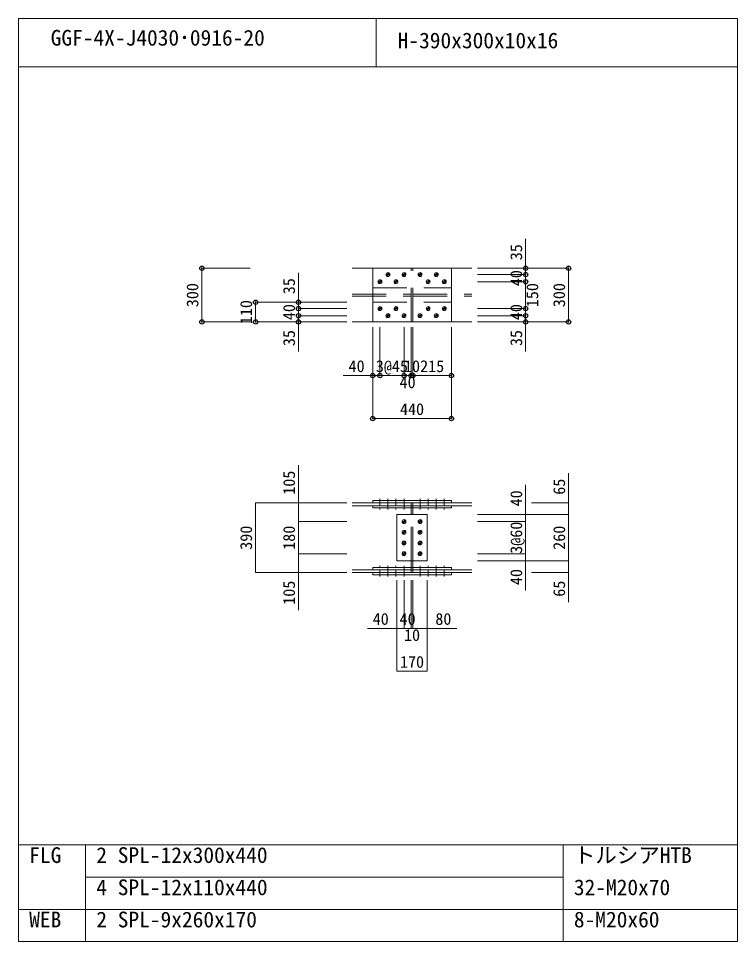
# Model space of a CAD drawing. Units: millimetres, scale not verified. Extents: x -8310 to 8310, y -4800 to 5700.
# Drawn here: x 90 to 4110, y 540 to 5700 of the extents above; entities that cross this region are included whole.
import ezdxf
from ezdxf.enums import TextEntityAlignment as Align

# ---------------------------------------------------------------- set-up
doc = ezdxf.new("R2010")
doc.units = ezdxf.units.MM
doc.header["$LTSCALE"] = 30
doc.header["$PDMODE"] = 32
doc.header["$PDSIZE"] = 24
doc.linetypes.add('DASHED1', pattern=[1.8, 1.2, -0.6])
doc.linetypes.add('USER2', pattern=[9.525, 6.35, -3.175])
doc.layers.add('0-0', color=7, linetype='Continuous')
doc.layers.add('0-2', color=7, linetype='Continuous')
for name, color, linetype, lineweight in [('0-1', 7, 'Continuous', 18), ('0-5', 7, 'Continuous', 18), ('0-6', 7, 'USER2', 18), ('0-8', 7, 'Continuous', 18), ('0-9', 7, 'Continuous', 18), ('0-A', 7, 'Continuous', 18), ('0-B', 7, 'Continuous', 18)]:
    doc.layers.add(name, color=color, linetype=linetype, lineweight=lineweight)
doc.styles.add('ＭＳ ゴシック', font='')
doc.styles.get('ＭＳ ゴシック').set_extended_font_data('MS Gothic')

msp = doc.modelspace()

# ---------------------------------------------------------------- linework, layer by layer
at = {"layer": '0-0'}
for p in [(1115.5, 4303.5), (2925.5, 4303.5), (3165.5, 4303.5), (2925.5, 4268.5), (2925.5, 4228.5), (1415.5, 4113.5), (1655.5, 4113.5), (1655.5, 4078.5), (2925.5, 4078.5), (1655.5, 4038.5), (2925.5, 4038.5), (1115.5, 4003.5), (1415.5, 4003.5), (1655.5, 4003.5), (2925.5, 4003.5), (3165.5, 4003.5), (2070.5, 3703.5), (2110.5, 3703.5), (2245.5, 3703.5), (2285.5, 3703.5), (2295.5, 3703.5), (2510.5, 3703.5), (2070.5, 3463.5), (2510.5, 3463.5)]:
    msp.add_point(p, dxfattribs=at)
at = {"layer": '0-1'}
for p, q in [((90, 540), (90, 5700)), ((90, 5700), (4110, 5700)), ((2090, 5430), (2090, 5700)), ((4110, 540), (4110, 5700)), ((90, 5430), (4110, 5430)), ((90, 1080), (4110, 1080)), ((465, 540), (465, 1080)), ((3135, 540), (3135, 1080)), ((465, 900), (3135, 900)), ((90, 720), (4110, 720)), ((90, 540), (4110, 540))]:
    msp.add_line(p, q, dxfattribs=at)
at = {"layer": '0-5'}
for p, q in [((1955.5, 4303.5), (2285.5, 4303.5)), ((2070.5, 4303.5), (2510.5, 4303.5)), ((2070.5, 4003.5), (2070.5, 4303.5)), ((2295.5, 4303.5), (2625.5, 4303.5)), ((1955.5, 4003.5), (2285.5, 4003.5)), ((2295.5, 4003.5), (2625.5, 4003.5)), ((2070.5, 3004.5), (2510.5, 3004.5)), ((2070.5, 2992.5), (2070.5, 3004.5)), ((1955.5, 2992.5), (2285.5, 2992.5)), ((2070.5, 2976.5), (2510.5, 2976.5)), ((2070.5, 2964.5), (2070.5, 2976.5)), ((2285.5, 2927.5), (2285.5, 2964.5)), ((2295.5, 2992.5), (2625.5, 2992.5)), ((2295.5, 2976.5), (2295.5, 2992.5)), ((2295.5, 2976.5), (2625.5, 2976.5)), ((2295.5, 2927.5), (2295.5, 2964.5)), ((2205.5, 2927.5), (2375.5, 2927.5)), ((2205.5, 2667.5), (2205.5, 2927.5)), ((2285.5, 2630.5), (2285.5, 2667.5)), ((2295.5, 2630.5), (2295.5, 2667.5)), ((1955.5, 2618.5), (2285.5, 2618.5)), ((2070.5, 2630.5), (2285.5, 2630.5)), ((2070.5, 2618.5), (2070.5, 2630.5)), ((2070.5, 2618.5), (2285.5, 2618.5)), ((2070.5, 2602.5), (2285.5, 2602.5)), ((2070.5, 2590.5), (2070.5, 2602.5)), ((2070.5, 2590.5), (2285.5, 2590.5)), ((2285.5, 2630.5), (2510.5, 2630.5)), ((2285.5, 2618.5), (2510.5, 2618.5)), ((2285.5, 2602.5), (2510.5, 2602.5)), ((2285.5, 2590.5), (2510.5, 2590.5)), ((2295.5, 2602.5), (2625.5, 2602.5)), ((2510.5, 2618.5), (2510.5, 2630.5)), ((2510.5, 2590.5), (2510.5, 2602.5))]:
    msp.add_line(p, q, dxfattribs=at)
for points in [[(2070.5, 4003.5), (2510.5, 4003.5), (2510.5, 4303.5)], [(2070.5, 2992.5), (2510.5, 2992.5), (2510.5, 3004.5)], [(1955.5, 2976.5), (2285.5, 2976.5), (2285.5, 2992.5)], [(2070.5, 2964.5), (2510.5, 2964.5), (2510.5, 2976.5)], [(2205.5, 2667.5), (2375.5, 2667.5), (2375.5, 2927.5)], [(1955.5, 2602.5), (2285.5, 2602.5), (2285.5, 2618.5)], [(2295.5, 2602.5), (2295.5, 2618.5), (2625.5, 2618.5)]]:
    msp.add_lwpolyline(points, dxfattribs=at)
at = {"layer": '0-6'}
for p, q in [((2070.5, 4303.5), (2510.5, 4303.5)), ((2285.5, 4003.5), (2285.5, 4303.5)), ((2295.5, 4003.5), (2295.5, 4303.5)), ((2070.5, 4193.5), (2510.5, 4193.5)), ((1955.5, 4158.5), (2285.5, 4158.5)), ((1955.5, 4148.5), (2285.5, 4148.5)), ((2295.5, 4158.5), (2625.5, 4158.5)), ((2295.5, 4148.5), (2625.5, 4148.5)), ((2070.5, 4113.5), (2510.5, 4113.5)), ((2070.5, 4003.5), (2510.5, 4003.5)), ((2285.5, 2964.5), (2285.5, 2976.5)), ((2295.5, 2964.5), (2295.5, 2976.5)), ((2285.5, 2667.5), (2285.5, 2927.5)), ((2295.5, 2667.5), (2295.5, 2927.5)), ((2285.5, 2618.5), (2285.5, 2630.5)), ((2295.5, 2618.5), (2295.5, 2630.5))]:
    msp.add_line(p, q, dxfattribs=at)
at = {"layer": '0-8'}
for p, q in [((2101.17, 4219.17), (2119.83, 4237.83)), ((2110.5, 4217.5), (2110.5, 4239.5)), ((2144.5, 4268.5), (2166.5, 4268.5)), ((2146.17, 4259.17), (2164.83, 4277.83)), ((2155.5, 4257.5), (2155.5, 4279.5)), ((2191.17, 4219.17), (2209.83, 4237.83)), ((2200.5, 4217.5), (2200.5, 4239.5)), ((2234.5, 4268.5), (2256.5, 4268.5)), ((2236.17, 4259.17), (2254.83, 4277.83)), ((2245.5, 4257.5), (2245.5, 4279.5)), ((2324.5, 4268.5), (2346.5, 4268.5)), ((2326.17, 4259.17), (2344.83, 4277.83)), ((2335.5, 4257.5), (2335.5, 4279.5)), ((2371.17, 4219.17), (2389.83, 4237.83)), ((2380.5, 4217.5), (2380.5, 4239.5)), ((2414.5, 4268.5), (2436.5, 4268.5)), ((2416.17, 4259.17), (2434.83, 4277.83)), ((2425.5, 4257.5), (2425.5, 4279.5)), ((2461.17, 4219.17), (2479.83, 4237.83)), ((2470.5, 4217.5), (2470.5, 4239.5)), ((2099.5, 4228.5), (2121.5, 4228.5)), ((2189.5, 4228.5), (2211.5, 4228.5)), ((2369.5, 4228.5), (2391.5, 4228.5)), ((2459.5, 4228.5), (2481.5, 4228.5)), ((2099.5, 4078.5), (2121.5, 4078.5)), ((2101.17, 4069.17), (2119.83, 4087.83)), ((2110.5, 4067.5), (2110.5, 4089.5)), ((2189.5, 4078.5), (2211.5, 4078.5)), ((2191.17, 4069.17), (2209.83, 4087.83)), ((2200.5, 4067.5), (2200.5, 4089.5)), ((2369.5, 4078.5), (2391.5, 4078.5)), ((2371.17, 4069.17), (2389.83, 4087.83)), ((2380.5, 4067.5), (2380.5, 4089.5)), ((2459.5, 4078.5), (2481.5, 4078.5)), ((2461.17, 4069.17), (2479.83, 4087.83)), ((2470.5, 4067.5), (2470.5, 4089.5)), ((2144.5, 4038.5), (2166.5, 4038.5)), ((2146.17, 4029.17), (2164.83, 4047.83)), ((2155.5, 4027.5), (2155.5, 4049.5)), ((2234.5, 4038.5), (2256.5, 4038.5)), ((2236.17, 4029.17), (2254.83, 4047.83)), ((2245.5, 4027.5), (2245.5, 4049.5)), ((2324.5, 4038.5), (2346.5, 4038.5)), ((2326.17, 4029.17), (2344.83, 4047.83)), ((2335.5, 4027.5), (2335.5, 4049.5)), ((2414.5, 4038.5), (2436.5, 4038.5)), ((2416.17, 4029.17), (2434.83, 4047.83)), ((2425.5, 4027.5), (2425.5, 4049.5)), ((2236.17, 2878.17), (2254.83, 2896.83)), ((2245.5, 2876.5), (2245.5, 2898.5)), ((2326.17, 2878.17), (2344.83, 2896.83)), ((2335.5, 2876.5), (2335.5, 2898.5)), ((2234.5, 2887.5), (2256.5, 2887.5)), ((2245.5, 2816.5), (2245.5, 2838.5)), ((2324.5, 2887.5), (2346.5, 2887.5)), ((2335.5, 2816.5), (2335.5, 2838.5)), ((2234.5, 2827.5), (2256.5, 2827.5)), ((2236.17, 2818.17), (2254.83, 2836.83)), ((2324.5, 2827.5), (2346.5, 2827.5)), ((2326.17, 2818.17), (2344.83, 2836.83)), ((2234.5, 2767.5), (2256.5, 2767.5)), ((2236.17, 2758.17), (2254.83, 2776.83)), ((2245.5, 2756.5), (2245.5, 2778.5)), ((2324.5, 2767.5), (2346.5, 2767.5)), ((2326.17, 2758.17), (2344.83, 2776.83)), ((2335.5, 2756.5), (2335.5, 2778.5)), ((2234.5, 2707.5), (2256.5, 2707.5)), ((2236.17, 2698.17), (2254.83, 2716.83)), ((2245.5, 2696.5), (2245.5, 2718.5)), ((2324.5, 2707.5), (2346.5, 2707.5)), ((2326.17, 2698.17), (2344.83, 2716.83)), ((2335.5, 2696.5), (2335.5, 2718.5))]:
    msp.add_line(p, q, dxfattribs=at)
at = {"layer": '0-9', "linetype": 'DASHED1'}
for p, q in [((2110.5, 3014.5), (2110.5, 2954.5)), ((2200.5, 3014.5), (2200.5, 2954.5)), ((2380.5, 3014.5), (2380.5, 2954.5)), ((2470.5, 3014.5), (2470.5, 2954.5)), ((2110.5, 2580.5), (2110.5, 2640.5)), ((2200.5, 2580.5), (2200.5, 2640.5)), ((2380.5, 2580.5), (2380.5, 2640.5)), ((2470.5, 2580.5), (2470.5, 2640.5))]:
    msp.add_line(p, q, dxfattribs=at)
at = {"layer": '0-9'}
for p, q in [((2155.5, 3014.5), (2155.5, 2954.5)), ((2245.5, 3014.5), (2245.5, 2954.5)), ((2335.5, 3014.5), (2335.5, 2954.5)), ((2425.5, 3014.5), (2425.5, 2954.5)), ((2155.5, 2580.5), (2155.5, 2640.5)), ((2245.5, 2580.5), (2245.5, 2640.5)), ((2335.5, 2580.5), (2335.5, 2640.5)), ((2425.5, 2580.5), (2425.5, 2640.5))]:
    msp.add_line(p, q, dxfattribs=at)
at = {"layer": '0-A'}
for p, q in [((1385.5, 4303.5), (1115.5, 4303.5)), ((2655.5, 4303.5), (2925.5, 4303.5)), ((2655.5, 4303.5), (3165.5, 4303.5)), ((2655.5, 4268.5), (2925.5, 4268.5)), ((2655.5, 4228.5), (2925.5, 4228.5)), ((1925.5, 4113.5), (1415.5, 4113.5)), ((1925.5, 4113.5), (1655.5, 4113.5)), ((1925.5, 4078.5), (1655.5, 4078.5)), ((2655.5, 4078.5), (2925.5, 4078.5)), ((1925.5, 4038.5), (1655.5, 4038.5)), ((1655.5, 3838.5), (1655.5, 4038.5)), ((2655.5, 4038.5), (2925.5, 4038.5)), ((2925.5, 3838.5), (2925.5, 4038.5)), ((1925.5, 4003.5), (1655.5, 4003.5)), ((2070.5, 3973.5), (2070.5, 3703.5)), ((2070.5, 3973.5), (2070.5, 3463.5)), ((2110.5, 3973.5), (2110.5, 3703.5)), ((2110.5, 3973.5), (2110.5, 3703.5)), ((2245.5, 3973.5), (2245.5, 3703.5)), ((2245.5, 3973.5), (2245.5, 3703.5)), ((2285.5, 3973.5), (2285.5, 3703.5)), ((2285.5, 3973.5), (2285.5, 3703.5)), ((2295.5, 3973.5), (2295.5, 3703.5)), ((2295.5, 3973.5), (2295.5, 3703.5)), ((2510.5, 3973.5), (2510.5, 3703.5)), ((2510.5, 3973.5), (2510.5, 3463.5)), ((2655.5, 4003.5), (2925.5, 4003.5)), ((1905.5, 3703.5), (2110.5, 3703.5)), ((2110.5, 3703.5), (2245.5, 3703.5)), ((2245.5, 3703.5), (2285.5, 3703.5)), ((2285.5, 3703.5), (2295.5, 3703.5)), ((2295.5, 3703.5), (2510.5, 3703.5)), ((2070.5, 3463.5), (2510.5, 3463.5)), ((1925.5, 2992.5), (1415.5, 2992.5)), ((1925.5, 2992.5), (1655.5, 2992.5)), ((2957.76, 2992.5), (3165.5, 2992.5)), ((2655.5, 2927.5), (2925.5, 2927.5)), ((2655.5, 2927.5), (3165.5, 2927.5)), ((1925.5, 2887.5), (1655.5, 2887.5)), ((2655.5, 2887.5), (2925.5, 2887.5)), ((1925.5, 2707.5), (1655.5, 2707.5)), ((1655.5, 2392.5), (1655.5, 2707.5)), ((2655.5, 2707.5), (2925.5, 2707.5)), ((2925.5, 2502.5), (2925.5, 2707.5)), ((2655.5, 2667.5), (2925.5, 2667.5)), ((2655.5, 2667.5), (3165.5, 2667.5)), ((3165.5, 2437.5), (3165.5, 2667.5)), ((1925.5, 2602.5), (1655.5, 2602.5)), ((2957.76, 2602.5), (3165.5, 2602.5)), ((2205.5, 2560.5), (2205.5, 2290.5)), ((2205.5, 2560.5), (2205.5, 2050.5)), ((2245.5, 2560.5), (2245.5, 2290.5)), ((2245.5, 2560.5), (2245.5, 2290.5)), ((2285.5, 2560.5), (2285.5, 2290.5)), ((2285.5, 2560.5), (2285.5, 2290.5)), ((2295.5, 2560.5), (2295.5, 2290.5)), ((2295.5, 2560.5), (2295.5, 2290.5)), ((2375.5, 2560.5), (2375.5, 2290.5)), ((2375.5, 2560.5), (2375.5, 2050.5)), ((2040.5, 2290.5), (2245.5, 2290.5)), ((2245.5, 2290.5), (2285.5, 2290.5)), ((2285.5, 2290.5), (2295.5, 2290.5)), ((2295.5, 2290.5), (2540.5, 2290.5)), ((2205.5, 2050.5), (2375.5, 2050.5))]:
    msp.add_line(p, q, dxfattribs=at)
for points in [[(2655.5, 4268.5), (2925.5, 4268.5), (2925.5, 4468.5)], [(1385.5, 4003.5), (1115.5, 4003.5), (1115.5, 4303.5)], [(2655.5, 4003.5), (3165.5, 4003.5), (3165.5, 4303.5)], [(1925.5, 4078.5), (1655.5, 4078.5), (1655.5, 4278.5)], [(2655.5, 4228.5), (2925.5, 4228.5), (2925.5, 4268.5)], [(2655.5, 4078.5), (2925.5, 4078.5), (2925.5, 4228.5)], [(1925.5, 4003.5), (1415.5, 4003.5), (1415.5, 4113.5)], [(1925.5, 4038.5), (1655.5, 4038.5), (1655.5, 4078.5)], [(2655.5, 4038.5), (2925.5, 4038.5), (2925.5, 4078.5)], [(1925.5, 2887.5), (1655.5, 2887.5), (1655.5, 3202.5)], [(2655.5, 2927.5), (3165.5, 2927.5), (3165.5, 3157.5)], [(2655.5, 2887.5), (2925.5, 2887.5), (2925.5, 3092.5)], [(1925.5, 2602.5), (1415.5, 2602.5), (1415.5, 2992.5)], [(2655.5, 2667.5), (3165.5, 2667.5), (3165.5, 2927.5)], [(1925.5, 2707.5), (1655.5, 2707.5), (1655.5, 2887.5)], [(2655.5, 2707.5), (2925.5, 2707.5), (2925.5, 2887.5)]]:
    msp.add_lwpolyline(points, dxfattribs=at)
at = {"layer": '0-B'}
for centre in [(2110.5, 4228.5), (2155.5, 4268.5), (2200.5, 4228.5), (2245.5, 4268.5), (2335.5, 4268.5), (2380.5, 4228.5), (2425.5, 4268.5), (2470.5, 4228.5), (2110.5, 4078.5), (2200.5, 4078.5), (2380.5, 4078.5), (2470.5, 4078.5), (2155.5, 4038.5), (2245.5, 4038.5), (2335.5, 4038.5), (2425.5, 4038.5), (2245.5, 2887.5), (2335.5, 2887.5), (2245.5, 2827.5), (2335.5, 2827.5), (2245.5, 2767.5), (2335.5, 2767.5), (2245.5, 2707.5), (2335.5, 2707.5)]:
    msp.add_circle(centre, 11, dxfattribs=at)

# ---------------------------------------------------------------- texts
at = {"layer": '0-2', "style": 'ＭＳ ゴシック'}
for s, p in [('GGF-4X-J4030･0916-20', (270, 5521.8)), ('H-390x300x10x16', (2210, 5506.8)), ('FLG', (150, 952.8)), ('2', (525, 952.8)), ('SPL-12x300x440', (645, 952.8)), ('トルシアHTB', (3195, 952.8)), ('4', (525, 772.8)), ('SPL-12x110x440', (645, 772.8)), ('32-M20x70', (3195, 772.8)), ('WEB', (150, 592.8)), ('2', (525, 592.8)), ('SPL-9x260x170', (645, 592.8)), ('8-M20x60', (3195, 592.8))]:
    msp.add_text(s, height=87.98, dxfattribs=at).set_placement(p, align=Align.BOTTOM_LEFT)
at = {"layer": '0-A', "style": 'ＭＳ ゴシック'}
for s, p in [('35', (2925.5, 4348.5)), ('40', (2925.5, 4203.5)), ('35', (1655.5, 4158.5)), ('300', (1115.5, 4086)), ('150', (3015.5, 4086)), ('300', (3165.5, 4086)), ('110', (1415.5, 3991)), ('40', (1655.5, 4013.5)), ('40', (2925.5, 4013.5)), ('35', (1655.5, 3868.5)), ('35', (2925.5, 3868.5)), ('105', (1655.5, 3037.5)), ('65', (3165.5, 3037.5)), ('40', (2925.5, 2972.5)), ('390', (1415.5, 2730)), ('180', (1655.5, 2730)), ('3@60', (2925.5, 2707.5)), ('260', (3165.5, 2730)), ('40', (2925.5, 2532.5)), ('105', (1655.5, 2422.5)), ('65', (3165.5, 2467.5))]:
    msp.add_text(s, height=65.98, rotation=90, dxfattribs=at).set_placement(p, align=Align.BOTTOM_LEFT)
for s, p in [('40', (1935.5, 3703.5)), ('3@45', (2088, 3703.5)), ('10', (2245.5, 3703.5)), ('215', (2335.5, 3703.5)), ('40', (2220.5, 3613.5)), ('440', (2223, 3463.5)), ('40', (2070.5, 2290.5)), ('40', (2220.5, 2290.5)), ('80', (2420.5, 2290.5)), ('10', (2245.5, 2200.5)), ('170', (2223, 2050.5))]:
    msp.add_text(s, height=65.98, dxfattribs=at).set_placement(p, align=Align.BOTTOM_LEFT)

doc.saveas('drawing.dxf')
